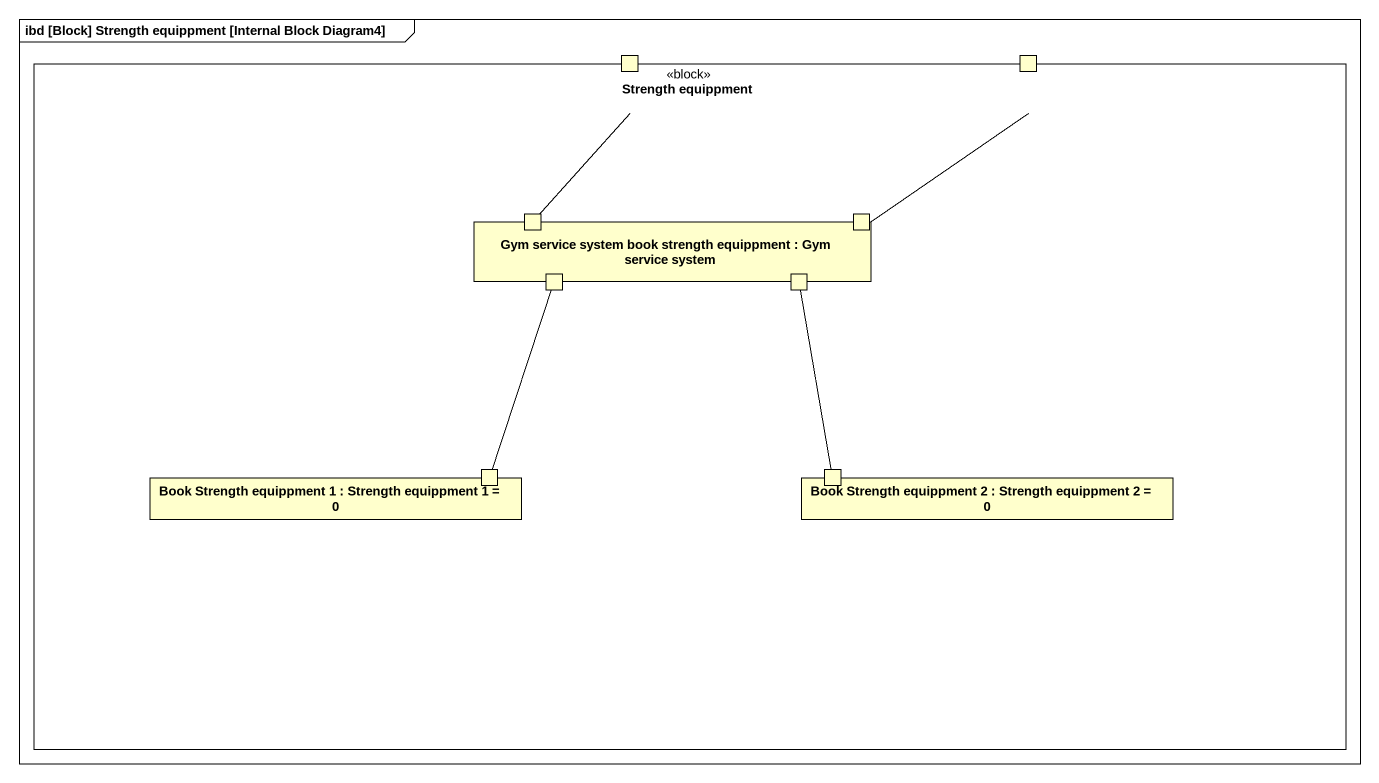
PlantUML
@startuml
mainframe ibd [Block] Strength equippment [Internal Block Diagram4]
rectangle "Strength equippment" as Strength_equippment <<block>> {
  port " " as port1 #FFFFCC
  port " " as port2 #FFFFCC
  rectangle "Gym service system book strength equippment : Gym service system" as Gym_service_system_book #FFFFCC {
    port " " as port3 #FFFFCC
    port " " as port4 #FFFFCC
    port " " as port5 #FFFFCC
    port " " as port6 #FFFFCC
  }
  rectangle "Book Strength equippment 1 : Strength equippment 1 = 0" as Book_Strength_equippment_1 #FFFFCC {
    port " " as port7 #FFFFCC
  }
  rectangle "Book Strength equippment 2 : Strength equippment 2 = 0" as Book_Strength_equippment_2 #FFFFCC {
    port " " as port8 #FFFFCC
  }
}
port3 -up- port1
port4 -up- port2
port5 -- port7
port6 -- port8
@enduml
